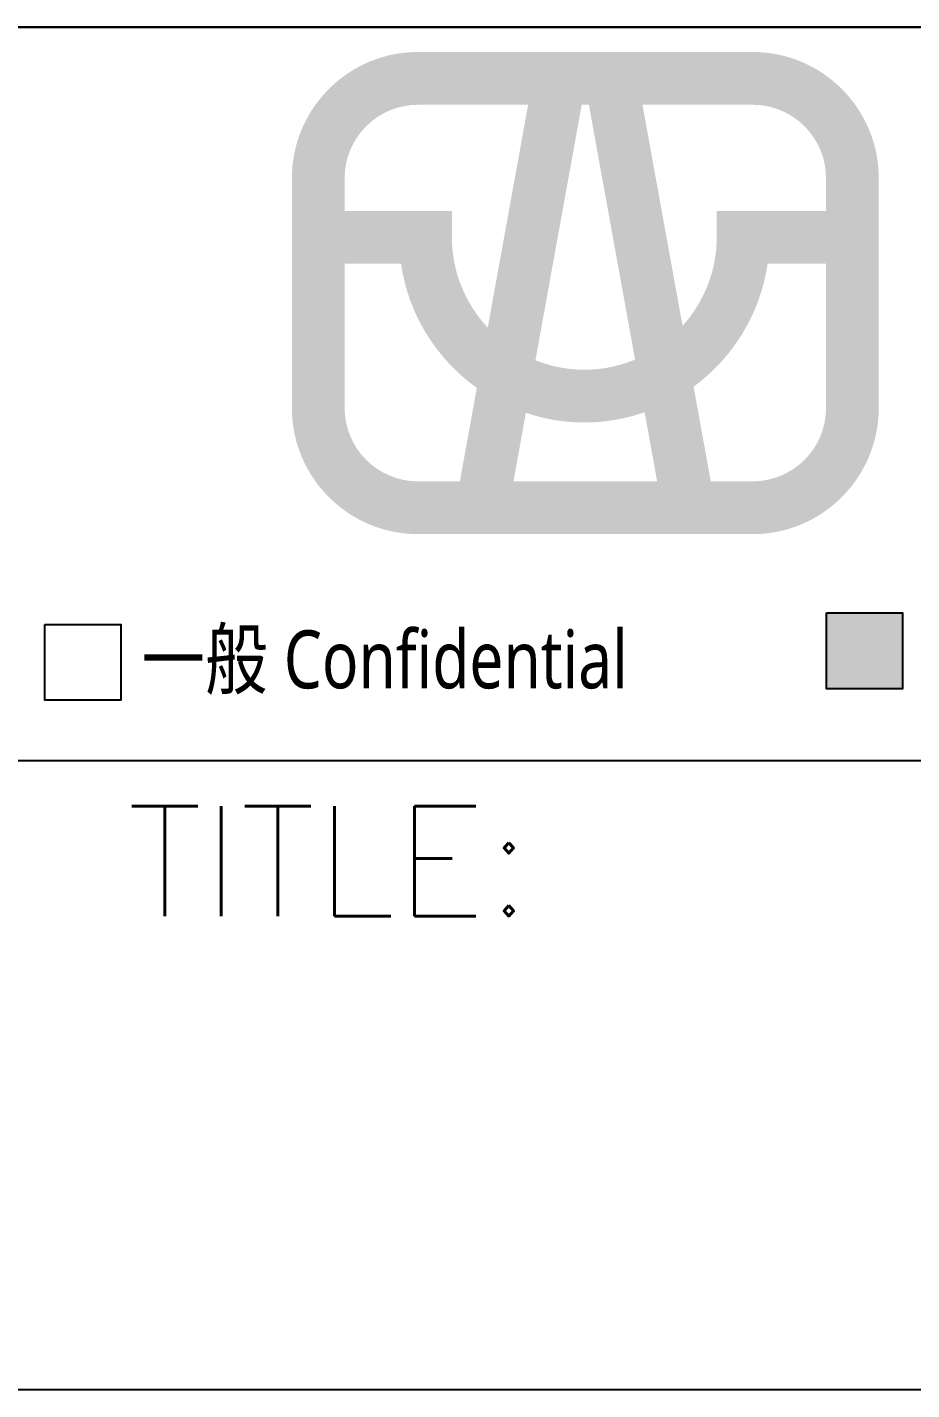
# Model space of a CAD drawing. Header units: millimetres. Extents: x 3193 to 3447, y -44 to 135.
# Drawn here: x 3400.23 to 3410.66, y -26.82 to -10.77 of the extents above; entities that cross this region are included whole.
import ezdxf

# ---------------------------------------------------------------- set-up
doc = ezdxf.new("R2010")
doc.units = ezdxf.units.MM
doc.header["$LTSCALE"] = 23.1
doc.layers.get('0').update_dxf_attribs({"linetype": 'CONTINUOUS'})
doc.layers.add('图层 1', color=7, linetype='CONTINUOUS', lineweight=0)
doc.styles.add('SIMPLEX', font='simplex.shx')
doc.styles.get("Standard").update_dxf_attribs({"font": 'simplex.shx', "width": 0.8})

# ---------------------------------------------------------------- blocks, each defined once
blk = doc.blocks.new('6')
at = {"layer": '图层 1', "true_color": 0xf50613}
h = blk.add_hatch(color=1, dxfattribs=at)
h.dxf.hatch_style = 2
edge = h.paths.add_edge_path()
edge.add_spline(control_points=[(-0.838, 7.099), (-0.838, 7.099), (0.895, -2.453), (0.895, -2.453), (0.308, -2.698), (-0.335, -2.834), (-1.01, -2.834), (-1.658, -2.834), (-2.275, -2.706), (-2.843, -2.479), (-2.843, -2.479), (-1.106, 7.099), (-1.106, 7.099), (-1.106, 7.099), (-0.838, 7.099), (-0.838, 7.099)], knot_values=[0, 0, 0, 0, 1, 1, 1, 2, 2, 2, 3, 3, 3, 4, 4, 4, 5, 5, 5, 5], degree=3, periodic=1)
edge = h.paths.add_edge_path()
edge.add_spline(control_points=[(5.307, 9.078), (5.307, 9.078), (-7.25, 9.078), (-7.25, 9.078), (-9.857, 9.078), (-11.979, 6.957), (-11.979, 4.349), (-11.979, 4.349), (-11.979, -4.269), (-11.979, -4.269), (-11.979, -6.876), (-9.857, -8.998), (-7.25, -8.998), (-7.25, -8.998), (5.307, -8.998), (5.307, -8.998), (7.915, -8.998), (10.036, -6.876), (10.036, -4.269), (10.036, -4.269), (10.036, 4.349), (10.036, 4.349), (10.036, 6.957), (7.915, 9.078), (5.307, 9.078)], knot_values=[0, 0, 0, 0, 0.352778, 0.352778, 0.352778, 0.705556, 0.705556, 0.705556, 1.058334, 1.058334, 1.058334, 1.411112, 1.411112, 1.411112, 1.76389, 1.76389, 1.76389, 2.116668, 2.116668, 2.116668, 2.469446, 2.469446, 2.469446, 2.822224, 2.822224, 2.822224, 2.822224], degree=3, periodic=0)
edge.add_line((5.307, 9.078), (5.307, 9.078))
edge = h.paths.add_edge_path()
edge.add_spline(control_points=[(8.058, 4.349), (8.058, 4.349), (8.058, 3.122), (8.058, 3.122), (8.058, 3.122), (3.958, 3.122), (3.958, 3.122), (3.958, 3.122), (3.958, 2.132), (3.958, 2.132), (3.958, 0.856), (3.47, -0.305), (2.676, -1.186), (2.676, -1.186), (1.173, 7.099), (1.173, 7.099), (1.173, 7.099), (5.307, 7.099), (5.307, 7.099), (6.824, 7.099), (8.058, 5.865), (8.058, 4.349)], knot_values=[0, 0, 0, 0, 0.352778, 0.352778, 0.352778, 0.705556, 0.705556, 0.705556, 1.058334, 1.058334, 1.058334, 1.411112, 1.411112, 1.411112, 1.76389, 1.76389, 1.76389, 2.116668, 2.116668, 2.116668, 2.469446, 2.469446, 2.469446, 2.469446], degree=3, periodic=0)
edge.add_line((8.058, 4.349), (8.058, 4.349))
edge = h.paths.add_edge_path()
edge.add_spline(control_points=[(-1.01, -4.813), (-0.217, -4.813), (0.543, -4.673), (1.253, -4.428), (1.253, -4.428), (1.723, -7.019), (1.723, -7.019), (1.723, -7.019), (-3.667, -7.019), (-3.667, -7.019), (-3.667, -7.019), (-3.201, -4.451), (-3.201, -4.451), (-2.511, -4.682), (-1.776, -4.813), (-1.01, -4.813)], knot_values=[0, 0, 0, 0, 0.352778, 0.352778, 0.352778, 0.705556, 0.705556, 0.705556, 1.058334, 1.058334, 1.058334, 1.411112, 1.411112, 1.411112, 1.76389, 1.76389, 1.76389, 1.76389], degree=3, periodic=0)
edge.add_line((-1.01, -4.813), (-1.01, -4.813))
edge = h.paths.add_edge_path()
edge.add_spline(control_points=[(-7.25, 7.099), (-7.25, 7.099), (-3.117, 7.099), (-3.117, 7.099), (-3.117, 7.099), (-4.632, -1.255), (-4.632, -1.255), (-5.463, -0.366), (-5.976, 0.823), (-5.976, 2.132), (-5.976, 2.132), (-5.976, 3.122), (-5.976, 3.122), (-5.976, 3.122), (-10, 3.122), (-10, 3.122), (-10, 3.122), (-10, 4.349), (-10, 4.349), (-10, 5.865), (-8.766, 7.099), (-7.25, 7.099)], knot_values=[0, 0, 0, 0, 0.352778, 0.352778, 0.352778, 0.705556, 0.705556, 0.705556, 1.058334, 1.058334, 1.058334, 1.411112, 1.411112, 1.411112, 1.76389, 1.76389, 1.76389, 2.116668, 2.116668, 2.116668, 2.469446, 2.469446, 2.469446, 2.469446], degree=3, periodic=0)
edge.add_line((-7.25, 7.099), (-7.25, 7.099))
edge = h.paths.add_edge_path()
edge.add_spline(control_points=[(-10, -4.269), (-10, -4.269), (-10, 1.143), (-10, 1.143), (-10, 1.143), (-7.885, 1.143), (-7.885, 1.143), (-7.611, -0.773), (-6.549, -2.437), (-5.042, -3.516), (-5.042, -3.516), (-5.678, -7.019), (-5.678, -7.019), (-5.678, -7.019), (-7.25, -7.019), (-7.25, -7.019), (-8.766, -7.019), (-10, -5.786), (-10, -4.269)], knot_values=[0, 0, 0, 0, 0.352778, 0.352778, 0.352778, 0.705556, 0.705556, 0.705556, 1.058334, 1.058334, 1.058334, 1.411112, 1.411112, 1.411112, 1.76389, 1.76389, 1.76389, 2.116668, 2.116668, 2.116668, 2.116668], degree=3, periodic=0)
edge.add_line((-10, -4.269), (-10, -4.269))
edge = h.paths.add_edge_path()
edge.add_spline(control_points=[(5.307, -7.019), (5.307, -7.019), (3.735, -7.019), (3.735, -7.019), (3.735, -7.019), (3.091, -3.47), (3.091, -3.47), (4.563, -2.39), (5.596, -0.745), (5.866, 1.143), (5.866, 1.143), (8.058, 1.143), (8.058, 1.143), (8.058, 1.143), (8.058, -4.269), (8.058, -4.269), (8.058, -5.786), (6.824, -7.019), (5.307, -7.019)], knot_values=[0, 0, 0, 0, 0.352778, 0.352778, 0.352778, 0.705556, 0.705556, 0.705556, 1.058334, 1.058334, 1.058334, 1.411112, 1.411112, 1.411112, 1.76389, 1.76389, 1.76389, 2.116668, 2.116668, 2.116668, 2.116668], degree=3, periodic=0)
edge.add_line((5.307, -7.019), (5.307, -7.019))

msp = doc.modelspace()

# ---------------------------------------------------------------- hatches: boundary and pattern name
msp.add_hatch(color=1).paths.add_polyline_path([(3409.652, -17.665), (3410.547, -17.665), (3410.547, -18.56), (3409.652, -18.56)])

# ---------------------------------------------------------------- linework, layer by layer
for p, q in [((3324.686, -10.765), (3438.923, -10.765)), ((3439.622, -10.765), (3400.021, -10.765)), ((3438.923, -19.41), (3369.763, -19.41)), ((3438.923, -26.82), (3369.763, -26.82))]:
    msp.add_line(p, q)
msp.add_lwpolyline([(3369.763, -10.765), (3438.923, -10.765), (3438.923, -19.41), (3369.763, -19.41)], close=True)
at = {"color": 1}
for points in [[(3400.435, -17.801), (3401.33, -17.801), (3401.33, -18.695), (3400.435, -18.695)], [(3409.652, -17.665), (3410.547, -17.665), (3410.547, -18.56), (3409.652, -18.56)]]:
    msp.add_lwpolyline(points, close=True, dxfattribs=at)

# ---------------------------------------------------------------- block references
at = {"xscale": 0.3142997492925067, "yscale": 0.3142997492925067, "zscale": 0.3142997492925067}
msp.add_blockref('6', (3407.113, -13.91), dxfattribs=at)

# ---------------------------------------------------------------- texts
at = {"style": 'SIMPLEX'}
msp.add_text('TITLE:', height=1.2967, dxfattribs=at).set_placement((3401.404, -21.239))
at = {"color": 2, "insert": (3401.575, -17.872), "char_height": 0.68363, "width": 9.3765, "attachment_point": 1}
msp.add_mtext('{\\fMicrosoft JhengHei|b0|i0|c136|p18;\\C1;一般 Confidential}', dxfattribs=at)

doc.saveas('drawing.dxf')
